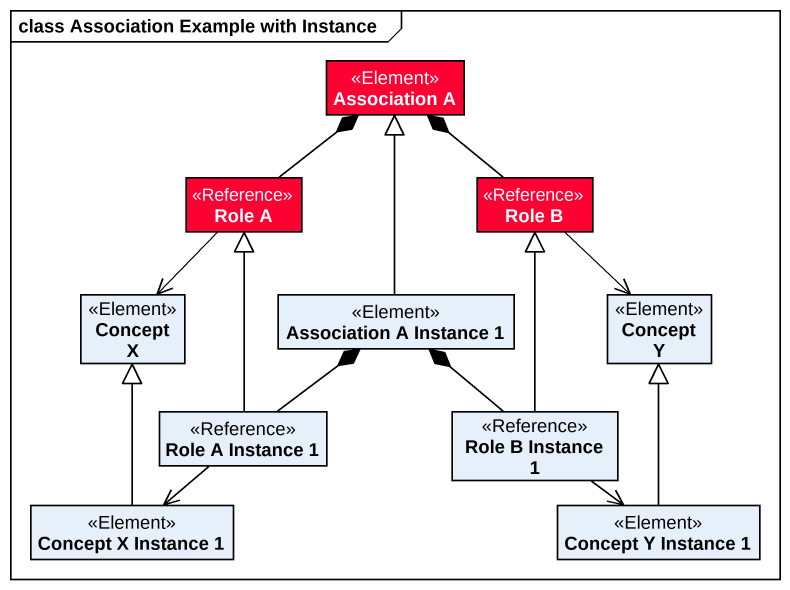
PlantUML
@startuml
mainframe class Association Example with Instance
hide circle
hide empty members
class "Association A" as Association_A <<Element>> #FF0033
class "Role A" as Role_A <<Reference>> #FF0033
class "Role B" as Role_B <<Reference>> #FF0033
class "Concept X" as Concept_X <<Element>>
class "Association A Instance 1" as Association_A_Instance_1 <<Element>>
class "Concept Y" as Concept_Y <<Element>>
class "Role A Instance 1" as Role_A_Instance_1 <<Reference>>
class "Role B Instance 1" as Role_B_Instance_1 <<Reference>>
class "Concept X Instance 1" as Concept_X_Instance_1 <<Element>>
class "Concept Y Instance 1" as Concept_Y_Instance_1 <<Element>>
Association_A *-- Role_A
Association_A *-- Role_B
Role_A --> Concept_X
Role_B --> Concept_Y
Association_A_Instance_1 -up-|> Association_A
Association_A_Instance_1 *-- Role_A_Instance_1
Association_A_Instance_1 *-- Role_B_Instance_1
Role_A_Instance_1 -up-|> Role_A
Role_A_Instance_1 --> Concept_X_Instance_1
Role_B_Instance_1 -up-|> Role_B
Role_B_Instance_1 --> Concept_Y_Instance_1
Concept_X_Instance_1 -up-|> Concept_X
Concept_Y_Instance_1 -up-|> Concept_Y
@enduml
